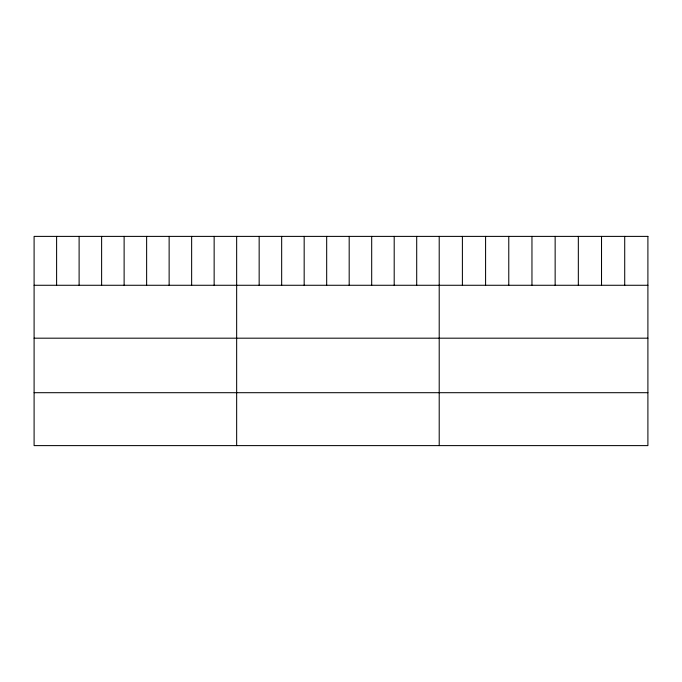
<?xml version="1.0" encoding="UTF-8"?>
<svg xmlns="http://www.w3.org/2000/svg" width="682" height="682" viewBox="0 0 682 682"><rect width="100%" height="100%" fill="white"/><g stroke="black" fill="none" stroke-linecap="round" stroke-linejoin="round"><path stroke-width="1.02" d="M34.1 285.272L647.9 285.272M34.1 338.187L647.9 338.187M34.1 392.696L647.9 392.696M624.712 236.39L624.712 285.272M601.524 236.39L601.524 285.272M578.336 236.39L578.336 285.272M555.148 236.39L555.148 285.272M531.96 236.39L531.96 285.272M508.772 236.39L508.772 285.272M485.584 236.39L485.584 285.272M462.396 236.39L462.396 285.272M439.208 236.39L439.208 445.61M416.702 236.39L416.702 285.272M394.196 236.39L394.196 285.272M371.69 236.39L371.69 285.272M349.184 236.39L349.184 285.272M326.678 236.39L326.678 285.272M304.172 236.39L304.172 285.272M281.666 236.39L281.666 285.272M259.16 236.39L259.16 285.272M236.654 236.39L236.654 445.61M214.148 236.39L214.148 285.272M191.642 236.39L191.642 285.272M169.136 236.39L169.136 285.272M146.63 236.39L146.63 285.272M124.124 236.39L124.124 285.272M101.618 236.39L101.618 285.272M79.112 236.39L79.112 285.272M56.606 236.39L56.606 285.272M647.9 236.39L34.1 236.39L34.1 445.61L647.9 445.61L647.9 236.39"/></g></svg>
